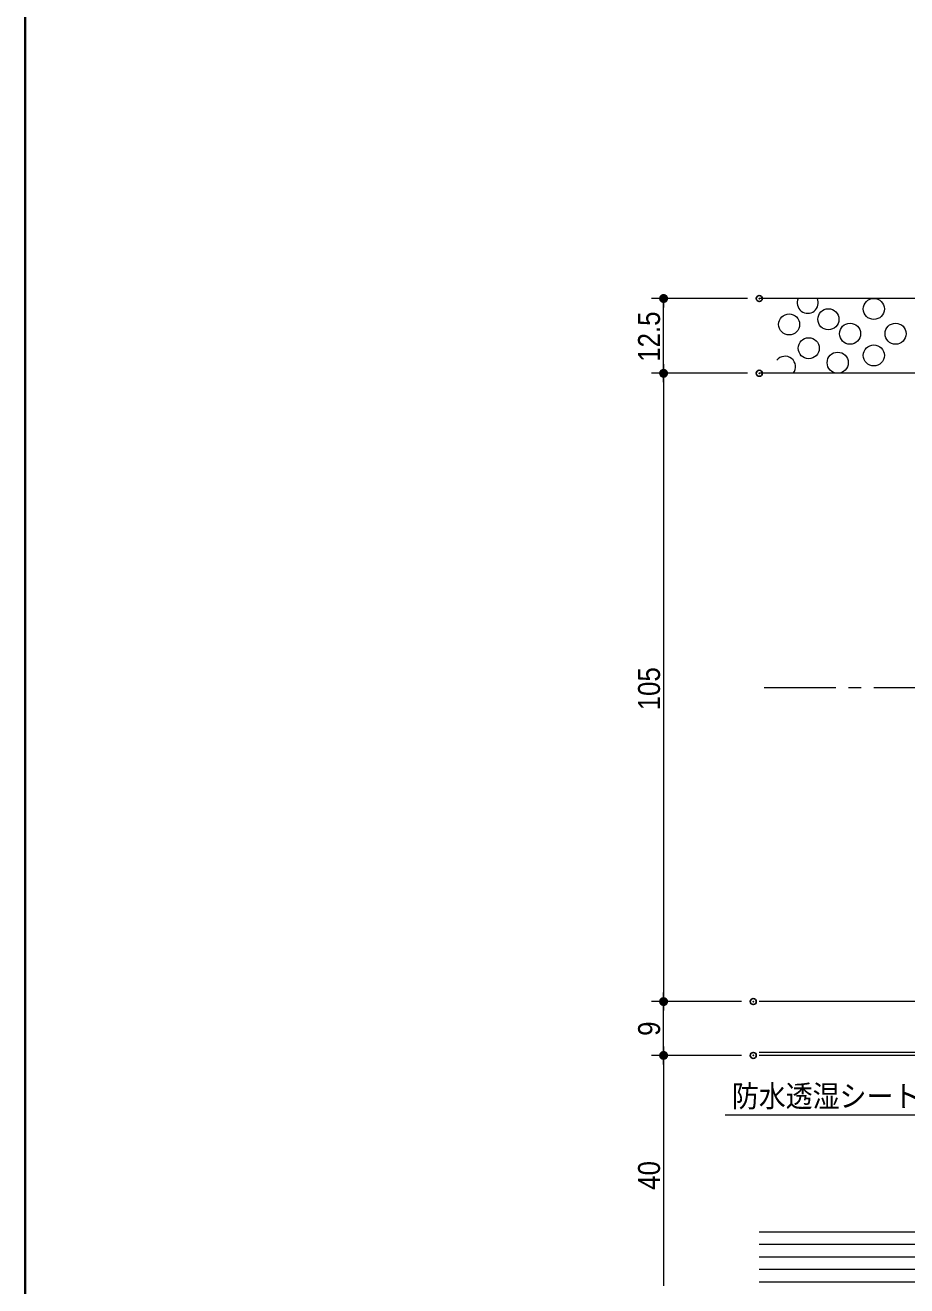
# Model space of a CAD drawing. Units: millimetres, scale not verified. Extents: x -606 to 606, y -304 to 304.
# Drawn here: x -578.8 to -431.4, y -110 to 100.7 of the extents above; entities that cross this region are included whole.
import ezdxf
from ezdxf.enums import TextEntityAlignment as Align

# ---------------------------------------------------------------- set-up
doc = ezdxf.new("R2010")
doc.units = ezdxf.units.MM
doc.header["$LTSCALE"] = 2
doc.header["$PDMODE"] = 32
doc.header["$PDSIZE"] = 1
doc.linetypes.add('USER4', pattern=[9.172222, 5.997222, -1.058333, 1.058333, -1.058333])
for name, color, linetype, lineweight in [('0-0_3一般', 7, 'Continuous', 15), ('0-1_2寸法-1', 7, 'Continuous', 15), ('0-2_0', 7, 'Continuous', 25), ('0-4_1図面枠', 7, 'Continuous', 20), ('0-5_2寸法-3', 7, 'Continuous', 15)]:
    doc.layers.add(name, color=color, linetype=linetype, lineweight=lineweight)
doc.layers.add('0-3_Defpoints', color=7, linetype='Continuous')
doc.styles.add('ＭＳ Ｐゴシック', font='')
doc.styles.get('ＭＳ Ｐゴシック').set_extended_font_data('MS PGothic')

# ---------------------------------------------------------------- blocks, each defined once
blk = doc.blocks.new('グループ-15')
at = {"layer": '0-4_1図面枠', "lineweight": 35}
blk.add_lwpolyline([(-800, 554), (800, 554), (800, -554), (-800, -554)], close=True, dxfattribs=at)
blk = doc.blocks.new('図面枠')
at = {"layer": '0-4_1図面枠'}
blk.add_blockref('グループ-15', (0, 0), dxfattribs=at)
blk = doc.blocks.new('_Dot')
at = {"layer": '0-2_0'}
blk.add_line((-1, 0), (-2, 0), dxfattribs=at)
for points in [[(0, 0), (-1, 0), (-0.992, 0.125)], [(0, 0), (-0.992, -0.125), (-1, 0)], [(0, 0), (-0.992, 0.125), (-0.969, 0.249)], [(0, 0), (-0.969, -0.249), (-0.992, -0.125)], [(0, 0), (-0.969, 0.249), (-0.93, 0.368)], [(0, 0), (-0.93, -0.368), (-0.969, -0.249)], [(0, 0), (-0.93, 0.368), (-0.876, 0.482)], [(0, 0), (-0.876, -0.482), (-0.93, -0.368)], [(0, 0), (-0.876, 0.482), (-0.809, 0.588)], [(0, 0), (-0.809, -0.588), (-0.876, -0.482)], [(0, 0), (-0.809, 0.588), (-0.729, 0.685)], [(0, 0), (-0.729, -0.685), (-0.809, -0.588)], [(0, 0), (-0.729, 0.685), (-0.637, 0.771)], [(0, 0), (-0.637, -0.771), (-0.729, -0.685)], [(0, 0), (-0.637, 0.771), (-0.536, 0.844)], [(0, 0), (-0.536, -0.844), (-0.637, -0.771)], [(0, 0), (-0.536, 0.844), (-0.426, 0.905)], [(0, 0), (-0.426, -0.905), (-0.536, -0.844)], [(0, 0), (-0.426, 0.905), (-0.309, 0.951)], [(0, 0), (-0.309, -0.951), (-0.426, -0.905)], [(0, 0), (-0.309, 0.951), (-0.187, 0.982)], [(0, 0), (-0.187, -0.982), (-0.309, -0.951)], [(0, 0), (-0.187, 0.982), (-0.063, 0.998)], [(0, 0), (-0.063, -0.998), (-0.187, -0.982)], [(0, 0), (-0.063, 0.998), (0.063, 0.998)], [(0, 0), (0.063, -0.998), (-0.063, -0.998)], [(0, 0), (0.063, 0.998), (0.187, 0.982)], [(0, 0), (0.187, 0.982), (0.309, 0.951)], [(0, 0), (0.309, 0.951), (0.426, 0.905)], [(0, 0), (0.426, 0.905), (0.536, 0.844)], [(0, 0), (0.536, 0.844), (0.637, 0.771)], [(0, 0), (0.637, 0.771), (0.729, 0.685)], [(0, 0), (0.729, 0.685), (0.809, 0.588)], [(0, 0), (0.809, 0.588), (0.876, 0.482)], [(0, 0), (0.876, 0.482), (0.93, 0.368)], [(0, 0), (0.93, 0.368), (0.969, 0.249)], [(0, 0), (0.969, 0.249), (0.992, 0.125)], [(0, 0), (0.992, 0.125), (1, 0)], [(0, 0), (0.187, -0.982), (0.063, -0.998)], [(0, 0), (0.309, -0.951), (0.187, -0.982)], [(0, 0), (0.426, -0.905), (0.309, -0.951)], [(0, 0), (0.536, -0.844), (0.426, -0.905)], [(0, 0), (0.637, -0.771), (0.536, -0.844)], [(0, 0), (0.729, -0.685), (0.637, -0.771)], [(0, 0), (0.809, -0.588), (0.729, -0.685)], [(0, 0), (0.876, -0.482), (0.809, -0.588)], [(0, 0), (0.93, -0.368), (0.876, -0.482)], [(0, 0), (0.969, -0.249), (0.93, -0.368)], [(0, 0), (0.992, -0.125), (0.969, -0.249)], [(0, 0), (1, 0), (0.992, -0.125)]]:
    blk.add_solid(points, dxfattribs=at)

msp = doc.modelspace()

# ---------------------------------------------------------------- linework, layer by layer
at = {"layer": '0-0_3一般'}
for p, q in [((-308.75, 55), (-456.034, 55)), ((-308.75, 42.5), (-456.034, 42.5)), ((-321.35, -62.5), (-456.034, -62.5)), ((-321.35, -71), (-456.034, -71)), ((-315.35, -71.5), (-456.034, -71.5)), ((-456.034, -101), (-332.75, -101)), ((-332.75, -103.1), (-456.034, -103.1)), ((-332.75, -105.2), (-456.034, -105.2)), ((-332.75, -107.3), (-456.034, -107.3)), ((-332.75, -109.4), (-456.034, -109.4))]:
    msp.add_line(p, q, dxfattribs=at)
at = {"layer": '0-0_3一般', "linetype": 'USER4'}
msp.add_line((-455.234, -10), (95.734, -10), dxfattribs=at)
at = {"layer": '0-0_3一般'}
for centre in [(-436.884, 53.258), (-444.484, 51.531), (-451.048, 50.667), (-440.857, 49.113), (-433.256, 49.113), (-447.766, 46.694), (-436.884, 45.485), (-442.929, 44.276)]:
    msp.add_circle(centre, 1.762, dxfattribs=at)
for centre, start, end in [((-447.939, 54.295), 156.40173, 23.59827), ((-451.739, 43.585), 321.97849, 141.97849)]:
    msp.add_arc(centre, 1.762, start, end, dxfattribs=at)
at = {"layer": '0-1_2寸法-1'}
for p, q in [((-458.034, 55), (-474.034, 55)), ((-472.034, 44.001), (-472.034, 53.499)), ((-458.034, 42.5), (-474.034, 42.5)), ((-458.034, 42.5), (-474.034, 42.5)), ((-472.034, 40.999), (-472.034, -60.999)), ((-459.034, -62.5), (-474.034, -62.5)), ((-459.034, -62.5), (-474.034, -62.5)), ((-472.034, -69.999), (-472.034, -64.001)), ((-459.034, -71.5), (-474.034, -71.5)), ((-459.034, -71.5), (-474.034, -71.5)), ((-472.034, -73.001), (-472.034, -109.999))]:
    msp.add_line(p, q, dxfattribs=at)
at = {"layer": '0-3_Defpoints'}
for p in [(-472.034, 55), (-456.034, 55), (-456.034, 42.5), (-472.034, -62.5), (-457.034, -62.5), (-457.034, -71.5)]:
    msp.add_point(p, dxfattribs=at)
at = {"layer": '0-5_2寸法-3'}
msp.add_lwpolyline([(-399.15, -71.5), (-404.924, -81.5), (-461.759, -81.5)], dxfattribs=at)

# ---------------------------------------------------------------- block references
at = {"layer": '0-1_2寸法-1', "xscale": 0.7503418, "yscale": 0.7503418}
for p, rotation in [((-472.034, 55), 90), ((-472.034, 42.5), 270), ((-472.034, 42.5), 90), ((-472.034, -62.5), 270), ((-472.034, -62.5), 90), ((-472.034, -71.5), 270), ((-472.034, -71.5), 90)]:
    msp.add_blockref('_Dot', p, dxfattribs=dict(at, rotation=rotation))
at = {"layer": '0-4_1図面枠', "xscale": 0.5, "yscale": 0.5}
msp.add_blockref('図面枠', (-178.75, 0), dxfattribs=at)

# ---------------------------------------------------------------- texts
at = {"layer": '0-1_2寸法-1', "style": 'ＭＳ Ｐゴシック', "width": 0.9}
for s, p in [('12.5', (-471.538, 44.429)), ('105', (-471.538, -13.822)), ('9', (-471.528, -68.23)), ('40', (-471.538, -93.959))]:
    msp.add_text(s, height=3.666, rotation=90, dxfattribs=at).set_placement(p, align=Align.BOTTOM_LEFT)
at = {"layer": '0-5_2寸法-3', "style": 'ＭＳ Ｐゴシック', "width": 0.9}
msp.add_text('防水透湿シート（建築工事）', height=3.666, dxfattribs=at).set_placement((-460.618, -81.225), align=Align.BOTTOM_LEFT)

doc.saveas('drawing.dxf')
